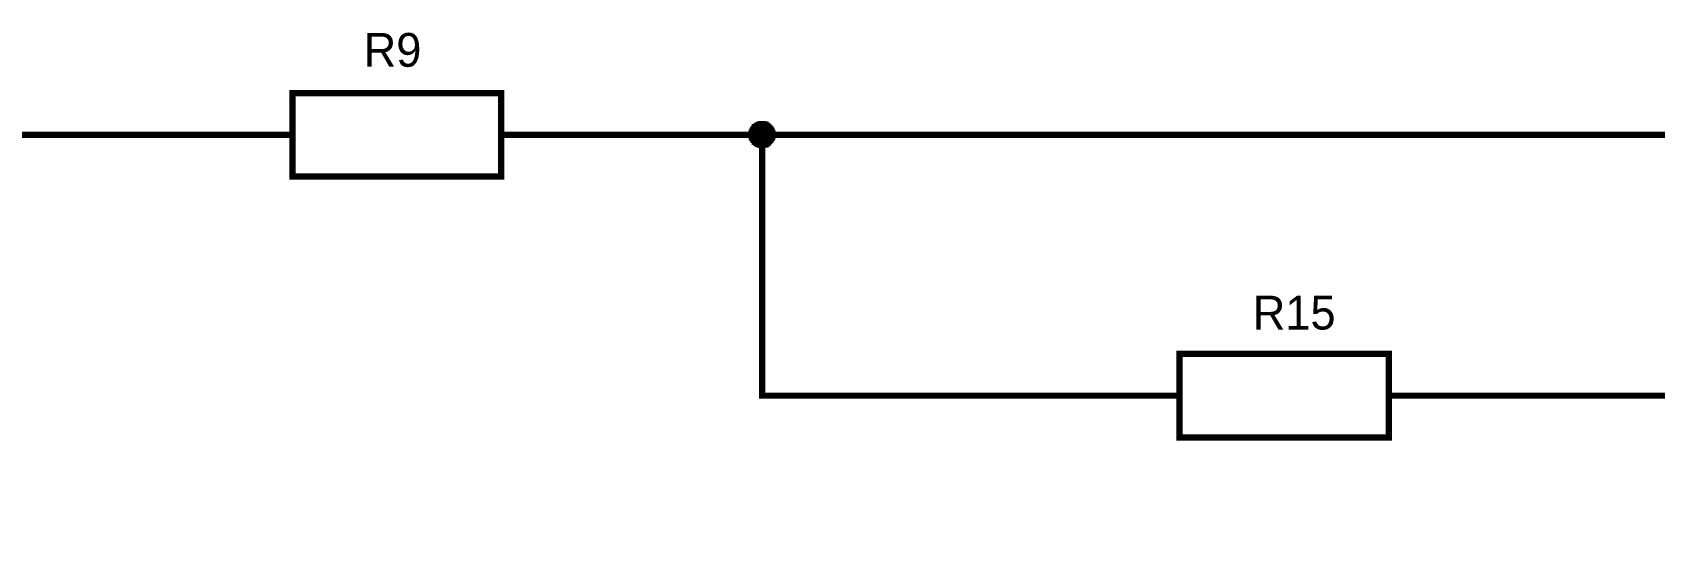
# Model space of a CAD drawing. Header units: millimetres. Extents: x 0 to 841, y 0 to 594.
# Drawn here: x 605.1 to 682.7, y 359.8 to 384.9 of the extents above; entities that cross this region are included whole.
import ezdxf

# ---------------------------------------------------------------- set-up
doc = ezdxf.new("R2010")
doc.units = ezdxf.units.MM
doc.layers.add('Sheet', color=255, linetype='Continuous')

msp = doc.modelspace()

# ---------------------------------------------------------------- linework, layer by layer
at = {"layer": 'Sheet', "const_width": 0.3}
for points in [[(617.5, 381.985), (627.494, 381.985), (627.494, 377.988), (617.5, 377.988), (617.5, 381.985)], [(659.99, 369.498), (670.006, 369.498), (670.006, 365.5), (659.99, 365.5), (659.99, 369.498)]]:
    msp.add_lwpolyline(points, close=True, dxfattribs=at)
at = {"layer": 'Sheet'}
for points, const_width in [([(615.007, 379.987), (537.573, 379.987), (537.573, 359.998), (455.018, 359.998)], 0.3), ([(617.5, 379.987), (615.007, 379.987)], 0.3), ([(627.494, 379.987), (630.009, 379.987)], 0.3), ([(657.497, 367.499), (640.003, 367.499), (640.003, 379.987), (640.003, 379.987), (630.009, 379.987)], 0.3), ([(639.486, 379.987), (639.486, 380.009), (639.486, 380.032), (639.486, 380.076), (639.486, 380.099), (639.509, 380.121), (639.509, 380.144), (639.509, 380.166), (639.531, 380.189), (639.531, 380.211), (639.553, 380.234), (639.553, 380.256), (639.576, 380.279), (639.576, 380.301), (639.598, 380.324), (639.621, 380.346), (639.643, 380.346), (639.643, 380.368), (639.666, 380.391), (639.688, 380.413), (639.711, 380.413), (639.733, 380.436), (639.756, 380.436), (639.778, 380.458), (639.8, 380.458), (639.823, 380.481), (639.845, 380.481), (639.868, 380.481), (639.89, 380.503), (639.913, 380.503), (639.958, 380.503), (639.98, 380.503), (640.003, 380.503)], 0.3), ([(639.486, 379.987), (639.486, 380.009), (639.486, 380.032), (639.486, 380.076), (639.486, 380.099), (639.509, 380.121), (639.509, 380.144), (639.509, 380.166), (639.531, 380.189), (639.531, 380.211), (639.553, 380.234), (639.553, 380.256), (639.576, 380.279), (639.576, 380.301), (639.598, 380.324), (639.621, 380.346), (639.643, 380.346), (639.643, 380.368), (639.666, 380.391), (639.688, 380.413), (639.711, 380.413), (639.733, 380.436), (639.756, 380.436), (639.778, 380.458), (639.8, 380.458), (639.823, 380.481), (639.845, 380.481), (639.868, 380.481), (639.89, 380.503), (639.913, 380.503), (639.958, 380.503), (639.98, 380.503), (640.003, 380.503)], 0.3), ([(639.486, 379.987), (639.486, 380.009), (639.486, 380.032), (639.486, 380.076), (639.486, 380.099), (639.509, 380.121), (639.509, 380.144), (639.509, 380.166), (639.531, 380.189), (639.531, 380.211), (639.553, 380.234), (639.553, 380.256), (639.576, 380.279), (639.576, 380.301), (639.598, 380.324), (639.621, 380.346), (639.643, 380.346), (639.643, 380.368), (639.666, 380.391), (639.688, 380.413), (639.711, 380.413), (639.733, 380.436), (639.756, 380.436), (639.778, 380.458), (639.8, 380.458), (639.823, 380.481), (639.845, 380.481), (639.868, 380.481), (639.89, 380.503), (639.913, 380.503), (639.958, 380.503), (639.98, 380.503), (640.003, 380.503)], 0.3), ([(639.486, 379.987), (639.486, 380.009), (639.486, 380.032), (639.486, 380.076), (639.486, 380.099), (639.509, 380.121), (639.509, 380.144), (639.509, 380.166), (639.531, 380.189), (639.531, 380.211), (639.553, 380.234), (639.553, 380.256), (639.576, 380.279), (639.576, 380.301), (639.598, 380.324), (639.621, 380.346), (639.643, 380.346), (639.643, 380.368), (639.666, 380.391), (639.688, 380.413), (639.711, 380.413), (639.733, 380.436), (639.756, 380.436), (639.778, 380.458), (639.8, 380.458), (639.823, 380.481), (639.845, 380.481), (639.868, 380.481), (639.89, 380.503), (639.913, 380.503), (639.958, 380.503), (639.98, 380.503), (640.003, 380.503)], 0.3), ([(640.003, 379.493), (639.98, 379.493), (639.958, 379.493), (639.913, 379.493), (639.89, 379.493), (639.868, 379.515), (639.845, 379.515), (639.823, 379.515), (639.8, 379.537), (639.778, 379.537), (639.756, 379.56), (639.733, 379.56), (639.711, 379.582), (639.688, 379.582), (639.666, 379.605), (639.643, 379.627), (639.643, 379.65), (639.621, 379.65), (639.598, 379.672), (639.576, 379.695), (639.576, 379.717), (639.553, 379.74), (639.553, 379.762), (639.531, 379.784), (639.531, 379.784), (639.509, 379.807), (639.509, 379.852), (639.509, 379.874), (639.486, 379.897), (639.486, 379.919), (639.486, 379.942), (639.486, 379.964), (639.486, 379.987)], 0.3), ([(639.486, 379.987), (639.486, 379.987)], 0.3), ([(640.003, 379.493), (639.98, 379.493), (639.958, 379.493), (639.913, 379.493), (639.89, 379.493), (639.868, 379.515), (639.845, 379.515), (639.823, 379.515), (639.8, 379.537), (639.778, 379.537), (639.756, 379.56), (639.733, 379.56), (639.711, 379.582), (639.688, 379.582), (639.666, 379.605), (639.643, 379.627), (639.643, 379.65), (639.621, 379.65), (639.598, 379.672), (639.576, 379.695), (639.576, 379.717), (639.553, 379.74), (639.553, 379.762), (639.531, 379.784), (639.531, 379.784), (639.509, 379.807), (639.509, 379.852), (639.509, 379.874), (639.486, 379.897), (639.486, 379.919), (639.486, 379.942), (639.486, 379.964), (639.486, 379.987)], 0.3), ([(639.486, 379.987), (639.486, 379.987)], 0.3), ([(640.003, 379.493), (639.98, 379.493), (639.958, 379.493), (639.913, 379.493), (639.89, 379.493), (639.868, 379.515), (639.845, 379.515), (639.823, 379.515), (639.8, 379.537), (639.778, 379.537), (639.756, 379.56), (639.733, 379.56), (639.711, 379.582), (639.688, 379.582), (639.666, 379.605), (639.643, 379.627), (639.643, 379.65), (639.621, 379.65), (639.598, 379.672), (639.576, 379.695), (639.576, 379.717), (639.553, 379.74), (639.553, 379.762), (639.531, 379.784), (639.531, 379.784), (639.509, 379.807), (639.509, 379.852), (639.509, 379.874), (639.486, 379.897), (639.486, 379.919), (639.486, 379.942), (639.486, 379.964), (639.486, 379.987)], 0.3), ([(639.486, 379.987), (639.486, 379.987)], 0.3), ([(640.003, 379.493), (639.98, 379.493), (639.958, 379.493), (639.913, 379.493), (639.89, 379.493), (639.868, 379.515), (639.845, 379.515), (639.823, 379.515), (639.8, 379.537), (639.778, 379.537), (639.756, 379.56), (639.733, 379.56), (639.711, 379.582), (639.688, 379.582), (639.666, 379.605), (639.643, 379.627), (639.643, 379.65), (639.621, 379.65), (639.598, 379.672), (639.576, 379.695), (639.576, 379.717), (639.553, 379.74), (639.553, 379.762), (639.531, 379.784), (639.531, 379.784), (639.509, 379.807), (639.509, 379.852), (639.509, 379.874), (639.486, 379.897), (639.486, 379.919), (639.486, 379.942), (639.486, 379.964), (639.486, 379.987)], 0.3), ([(639.486, 379.987), (639.486, 379.987)], 0.3), ([(639.486, 379.987), (639.486, 380.009), (639.486, 380.032), (639.486, 380.076), (639.486, 380.099), (639.509, 380.121), (639.509, 380.144), (639.509, 380.166), (639.531, 380.189), (639.531, 380.211), (639.553, 380.234), (639.553, 380.256), (639.576, 380.279), (639.576, 380.301), (639.598, 380.324), (639.621, 380.346), (639.643, 380.346), (639.643, 380.368), (639.666, 380.391), (639.688, 380.413), (639.711, 380.413), (639.733, 380.436), (639.756, 380.436), (639.778, 380.458), (639.8, 380.458), (639.823, 380.481), (639.845, 380.481), (639.868, 380.481), (639.89, 380.503), (639.913, 380.503), (639.958, 380.503), (639.98, 380.503), (640.003, 380.503)], 0.0991), ([(639.486, 379.987), (639.486, 380.009), (639.486, 380.032), (639.486, 380.076), (639.486, 380.099), (639.509, 380.121), (639.509, 380.144), (639.509, 380.166), (639.531, 380.189), (639.531, 380.211), (639.553, 380.234), (639.553, 380.256), (639.576, 380.279), (639.576, 380.301), (639.598, 380.324), (639.621, 380.346), (639.643, 380.346), (639.643, 380.368), (639.666, 380.391), (639.688, 380.413), (639.711, 380.413), (639.733, 380.436), (639.756, 380.436), (639.778, 380.458), (639.8, 380.458), (639.823, 380.481), (639.845, 380.481), (639.868, 380.481), (639.89, 380.503), (639.913, 380.503), (639.958, 380.503), (639.98, 380.503), (640.003, 380.503)], 0.0991), ([(639.486, 379.987), (639.486, 380.009), (639.486, 380.032), (639.486, 380.076), (639.486, 380.099), (639.509, 380.121), (639.509, 380.144), (639.509, 380.166), (639.531, 380.189), (639.531, 380.211), (639.553, 380.234), (639.553, 380.256), (639.576, 380.279), (639.576, 380.301), (639.598, 380.324), (639.621, 380.346), (639.643, 380.346), (639.643, 380.368), (639.666, 380.391), (639.688, 380.413), (639.711, 380.413), (639.733, 380.436), (639.756, 380.436), (639.778, 380.458), (639.8, 380.458), (639.823, 380.481), (639.845, 380.481), (639.868, 380.481), (639.89, 380.503), (639.913, 380.503), (639.958, 380.503), (639.98, 380.503), (640.003, 380.503)], 0.0991), ([(639.486, 379.987), (639.486, 380.009), (639.486, 380.032), (639.486, 380.076), (639.486, 380.099), (639.509, 380.121), (639.509, 380.144), (639.509, 380.166), (639.531, 380.189), (639.531, 380.211), (639.553, 380.234), (639.553, 380.256), (639.576, 380.279), (639.576, 380.301), (639.598, 380.324), (639.621, 380.346), (639.643, 380.346), (639.643, 380.368), (639.666, 380.391), (639.688, 380.413), (639.711, 380.413), (639.733, 380.436), (639.756, 380.436), (639.778, 380.458), (639.8, 380.458), (639.823, 380.481), (639.845, 380.481), (639.868, 380.481), (639.89, 380.503), (639.913, 380.503), (639.958, 380.503), (639.98, 380.503), (640.003, 380.503)], 0.0991), ([(640.003, 379.493), (639.98, 379.493), (639.958, 379.493), (639.913, 379.493), (639.89, 379.493), (639.868, 379.515), (639.845, 379.515), (639.823, 379.515), (639.8, 379.537), (639.778, 379.537), (639.756, 379.56), (639.733, 379.56), (639.711, 379.582), (639.688, 379.582), (639.666, 379.605), (639.643, 379.627), (639.643, 379.65), (639.621, 379.65), (639.598, 379.672), (639.576, 379.695), (639.576, 379.717), (639.553, 379.74), (639.553, 379.762), (639.531, 379.784), (639.531, 379.784), (639.509, 379.807), (639.509, 379.852), (639.509, 379.874), (639.486, 379.897), (639.486, 379.919), (639.486, 379.942), (639.486, 379.964), (639.486, 379.987)], 0.0991), ([(639.486, 379.987), (639.486, 379.987)], 0.0991), ([(640.003, 379.493), (639.98, 379.493), (639.958, 379.493), (639.913, 379.493), (639.89, 379.493), (639.868, 379.515), (639.845, 379.515), (639.823, 379.515), (639.8, 379.537), (639.778, 379.537), (639.756, 379.56), (639.733, 379.56), (639.711, 379.582), (639.688, 379.582), (639.666, 379.605), (639.643, 379.627), (639.643, 379.65), (639.621, 379.65), (639.598, 379.672), (639.576, 379.695), (639.576, 379.717), (639.553, 379.74), (639.553, 379.762), (639.531, 379.784), (639.531, 379.784), (639.509, 379.807), (639.509, 379.852), (639.509, 379.874), (639.486, 379.897), (639.486, 379.919), (639.486, 379.942), (639.486, 379.964), (639.486, 379.987)], 0.0991), ([(639.486, 379.987), (639.486, 379.987)], 0.0991), ([(640.003, 379.493), (639.98, 379.493), (639.958, 379.493), (639.913, 379.493), (639.89, 379.493), (639.868, 379.515), (639.845, 379.515), (639.823, 379.515), (639.8, 379.537), (639.778, 379.537), (639.756, 379.56), (639.733, 379.56), (639.711, 379.582), (639.688, 379.582), (639.666, 379.605), (639.643, 379.627), (639.643, 379.65), (639.621, 379.65), (639.598, 379.672), (639.576, 379.695), (639.576, 379.717), (639.553, 379.74), (639.553, 379.762), (639.531, 379.784), (639.531, 379.784), (639.509, 379.807), (639.509, 379.852), (639.509, 379.874), (639.486, 379.897), (639.486, 379.919), (639.486, 379.942), (639.486, 379.964), (639.486, 379.987)], 0.0991), ([(639.486, 379.987), (639.486, 379.987)], 0.0991), ([(640.003, 379.493), (639.98, 379.493), (639.958, 379.493), (639.913, 379.493), (639.89, 379.493), (639.868, 379.515), (639.845, 379.515), (639.823, 379.515), (639.8, 379.537), (639.778, 379.537), (639.756, 379.56), (639.733, 379.56), (639.711, 379.582), (639.688, 379.582), (639.666, 379.605), (639.643, 379.627), (639.643, 379.65), (639.621, 379.65), (639.598, 379.672), (639.576, 379.695), (639.576, 379.717), (639.553, 379.74), (639.553, 379.762), (639.531, 379.784), (639.531, 379.784), (639.509, 379.807), (639.509, 379.852), (639.509, 379.874), (639.486, 379.897), (639.486, 379.919), (639.486, 379.942), (639.486, 379.964), (639.486, 379.987)], 0.0991), ([(639.486, 379.987), (639.486, 379.987)], 0.0991), ([(640.003, 380.503), (640.003, 380.503)], 0.3), ([(640.003, 380.503), (640.025, 380.503), (640.048, 380.503), (640.07, 380.503), (640.092, 380.503), (640.115, 380.481), (640.137, 380.481), (640.182, 380.481), (640.182, 380.458), (640.205, 380.458), (640.227, 380.436), (640.25, 380.436), (640.272, 380.413), (640.295, 380.413), (640.317, 380.391), (640.339, 380.368), (640.362, 380.346), (640.362, 380.346), (640.384, 380.324), (640.407, 380.301), (640.407, 380.279), (640.429, 380.256), (640.429, 380.234), (640.452, 380.211), (640.452, 380.189), (640.474, 380.166), (640.474, 380.144), (640.474, 380.121), (640.497, 380.099), (640.497, 380.076), (640.497, 380.032), (640.497, 380.009), (640.497, 379.987)], 0.3), ([(640.003, 380.503), (640.003, 380.503)], 0.3), ([(640.003, 380.503), (640.025, 380.503), (640.048, 380.503), (640.07, 380.503), (640.092, 380.503), (640.115, 380.481), (640.137, 380.481), (640.182, 380.481), (640.182, 380.458), (640.205, 380.458), (640.227, 380.436), (640.25, 380.436), (640.272, 380.413), (640.295, 380.413), (640.317, 380.391), (640.339, 380.368), (640.362, 380.346), (640.362, 380.346), (640.384, 380.324), (640.407, 380.301), (640.407, 380.279), (640.429, 380.256), (640.429, 380.234), (640.452, 380.211), (640.452, 380.189), (640.474, 380.166), (640.474, 380.144), (640.474, 380.121), (640.497, 380.099), (640.497, 380.076), (640.497, 380.032), (640.497, 380.009), (640.497, 379.987)], 0.3), ([(640.003, 380.503), (640.003, 380.503)], 0.3), ([(640.003, 380.503), (640.025, 380.503), (640.048, 380.503), (640.07, 380.503), (640.092, 380.503), (640.115, 380.481), (640.137, 380.481), (640.182, 380.481), (640.182, 380.458), (640.205, 380.458), (640.227, 380.436), (640.25, 380.436), (640.272, 380.413), (640.295, 380.413), (640.317, 380.391), (640.339, 380.368), (640.362, 380.346), (640.362, 380.346), (640.384, 380.324), (640.407, 380.301), (640.407, 380.279), (640.429, 380.256), (640.429, 380.234), (640.452, 380.211), (640.452, 380.189), (640.474, 380.166), (640.474, 380.144), (640.474, 380.121), (640.497, 380.099), (640.497, 380.076), (640.497, 380.032), (640.497, 380.009), (640.497, 379.987)], 0.3), ([(640.003, 380.503), (640.003, 380.503)], 0.3), ([(640.003, 380.503), (640.025, 380.503), (640.048, 380.503), (640.07, 380.503), (640.092, 380.503), (640.115, 380.481), (640.137, 380.481), (640.182, 380.481), (640.182, 380.458), (640.205, 380.458), (640.227, 380.436), (640.25, 380.436), (640.272, 380.413), (640.295, 380.413), (640.317, 380.391), (640.339, 380.368), (640.362, 380.346), (640.362, 380.346), (640.384, 380.324), (640.407, 380.301), (640.407, 380.279), (640.429, 380.256), (640.429, 380.234), (640.452, 380.211), (640.452, 380.189), (640.474, 380.166), (640.474, 380.144), (640.474, 380.121), (640.497, 380.099), (640.497, 380.076), (640.497, 380.032), (640.497, 380.009), (640.497, 379.987)], 0.3), ([(680, 379.987), (640.003, 379.987)], 0.3), ([(640.497, 379.987), (640.497, 379.964), (640.497, 379.942), (640.497, 379.919), (640.497, 379.897), (640.474, 379.874), (640.474, 379.852), (640.474, 379.807), (640.452, 379.784), (640.452, 379.784), (640.429, 379.762), (640.429, 379.74), (640.407, 379.717), (640.407, 379.695), (640.384, 379.672), (640.362, 379.65), (640.362, 379.65), (640.339, 379.627), (640.317, 379.605), (640.295, 379.582), (640.272, 379.582), (640.25, 379.56), (640.227, 379.56), (640.205, 379.537), (640.182, 379.537), (640.182, 379.515), (640.137, 379.515), (640.115, 379.515), (640.092, 379.493), (640.07, 379.493), (640.048, 379.493), (640.025, 379.493), (640.003, 379.493)], 0.3), ([(640.497, 379.987), (640.497, 379.964), (640.497, 379.942), (640.497, 379.919), (640.497, 379.897), (640.474, 379.874), (640.474, 379.852), (640.474, 379.807), (640.452, 379.784), (640.452, 379.784), (640.429, 379.762), (640.429, 379.74), (640.407, 379.717), (640.407, 379.695), (640.384, 379.672), (640.362, 379.65), (640.362, 379.65), (640.339, 379.627), (640.317, 379.605), (640.295, 379.582), (640.272, 379.582), (640.25, 379.56), (640.227, 379.56), (640.205, 379.537), (640.182, 379.537), (640.182, 379.515), (640.137, 379.515), (640.115, 379.515), (640.092, 379.493), (640.07, 379.493), (640.048, 379.493), (640.025, 379.493), (640.003, 379.493)], 0.3), ([(640.497, 379.987), (640.497, 379.964), (640.497, 379.942), (640.497, 379.919), (640.497, 379.897), (640.474, 379.874), (640.474, 379.852), (640.474, 379.807), (640.452, 379.784), (640.452, 379.784), (640.429, 379.762), (640.429, 379.74), (640.407, 379.717), (640.407, 379.695), (640.384, 379.672), (640.362, 379.65), (640.362, 379.65), (640.339, 379.627), (640.317, 379.605), (640.295, 379.582), (640.272, 379.582), (640.25, 379.56), (640.227, 379.56), (640.205, 379.537), (640.182, 379.537), (640.182, 379.515), (640.137, 379.515), (640.115, 379.515), (640.092, 379.493), (640.07, 379.493), (640.048, 379.493), (640.025, 379.493), (640.003, 379.493)], 0.3), ([(640.497, 379.987), (640.497, 379.964), (640.497, 379.942), (640.497, 379.919), (640.497, 379.897), (640.474, 379.874), (640.474, 379.852), (640.474, 379.807), (640.452, 379.784), (640.452, 379.784), (640.429, 379.762), (640.429, 379.74), (640.407, 379.717), (640.407, 379.695), (640.384, 379.672), (640.362, 379.65), (640.362, 379.65), (640.339, 379.627), (640.317, 379.605), (640.295, 379.582), (640.272, 379.582), (640.25, 379.56), (640.227, 379.56), (640.205, 379.537), (640.182, 379.537), (640.182, 379.515), (640.137, 379.515), (640.115, 379.515), (640.092, 379.493), (640.07, 379.493), (640.048, 379.493), (640.025, 379.493), (640.003, 379.493)], 0.3), ([(640.003, 380.503), (640.003, 380.503)], 0.0991), ([(640.003, 380.503), (640.025, 380.503), (640.048, 380.503), (640.07, 380.503), (640.092, 380.503), (640.115, 380.481), (640.137, 380.481), (640.182, 380.481), (640.182, 380.458), (640.205, 380.458), (640.227, 380.436), (640.25, 380.436), (640.272, 380.413), (640.295, 380.413), (640.317, 380.391), (640.339, 380.368), (640.362, 380.346), (640.362, 380.346), (640.384, 380.324), (640.407, 380.301), (640.407, 380.279), (640.429, 380.256), (640.429, 380.234), (640.452, 380.211), (640.452, 380.189), (640.474, 380.166), (640.474, 380.144), (640.474, 380.121), (640.497, 380.099), (640.497, 380.076), (640.497, 380.032), (640.497, 380.009), (640.497, 379.987)], 0.0991), ([(640.003, 380.503), (640.003, 380.503)], 0.0991), ([(640.003, 380.503), (640.025, 380.503), (640.048, 380.503), (640.07, 380.503), (640.092, 380.503), (640.115, 380.481), (640.137, 380.481), (640.182, 380.481), (640.182, 380.458), (640.205, 380.458), (640.227, 380.436), (640.25, 380.436), (640.272, 380.413), (640.295, 380.413), (640.317, 380.391), (640.339, 380.368), (640.362, 380.346), (640.362, 380.346), (640.384, 380.324), (640.407, 380.301), (640.407, 380.279), (640.429, 380.256), (640.429, 380.234), (640.452, 380.211), (640.452, 380.189), (640.474, 380.166), (640.474, 380.144), (640.474, 380.121), (640.497, 380.099), (640.497, 380.076), (640.497, 380.032), (640.497, 380.009), (640.497, 379.987)], 0.0991), ([(640.003, 380.503), (640.003, 380.503)], 0.0991), ([(640.003, 380.503), (640.025, 380.503), (640.048, 380.503), (640.07, 380.503), (640.092, 380.503), (640.115, 380.481), (640.137, 380.481), (640.182, 380.481), (640.182, 380.458), (640.205, 380.458), (640.227, 380.436), (640.25, 380.436), (640.272, 380.413), (640.295, 380.413), (640.317, 380.391), (640.339, 380.368), (640.362, 380.346), (640.362, 380.346), (640.384, 380.324), (640.407, 380.301), (640.407, 380.279), (640.429, 380.256), (640.429, 380.234), (640.452, 380.211), (640.452, 380.189), (640.474, 380.166), (640.474, 380.144), (640.474, 380.121), (640.497, 380.099), (640.497, 380.076), (640.497, 380.032), (640.497, 380.009), (640.497, 379.987)], 0.0991), ([(640.003, 380.503), (640.003, 380.503)], 0.0991), ([(640.003, 380.503), (640.025, 380.503), (640.048, 380.503), (640.07, 380.503), (640.092, 380.503), (640.115, 380.481), (640.137, 380.481), (640.182, 380.481), (640.182, 380.458), (640.205, 380.458), (640.227, 380.436), (640.25, 380.436), (640.272, 380.413), (640.295, 380.413), (640.317, 380.391), (640.339, 380.368), (640.362, 380.346), (640.362, 380.346), (640.384, 380.324), (640.407, 380.301), (640.407, 380.279), (640.429, 380.256), (640.429, 380.234), (640.452, 380.211), (640.452, 380.189), (640.474, 380.166), (640.474, 380.144), (640.474, 380.121), (640.497, 380.099), (640.497, 380.076), (640.497, 380.032), (640.497, 380.009), (640.497, 379.987)], 0.0991), ([(640.497, 379.987), (640.497, 379.964), (640.497, 379.942), (640.497, 379.919), (640.497, 379.897), (640.474, 379.874), (640.474, 379.852), (640.474, 379.807), (640.452, 379.784), (640.452, 379.784), (640.429, 379.762), (640.429, 379.74), (640.407, 379.717), (640.407, 379.695), (640.384, 379.672), (640.362, 379.65), (640.362, 379.65), (640.339, 379.627), (640.317, 379.605), (640.295, 379.582), (640.272, 379.582), (640.25, 379.56), (640.227, 379.56), (640.205, 379.537), (640.182, 379.537), (640.182, 379.515), (640.137, 379.515), (640.115, 379.515), (640.092, 379.493), (640.07, 379.493), (640.048, 379.493), (640.025, 379.493), (640.003, 379.493)], 0.0991), ([(640.497, 379.987), (640.497, 379.964), (640.497, 379.942), (640.497, 379.919), (640.497, 379.897), (640.474, 379.874), (640.474, 379.852), (640.474, 379.807), (640.452, 379.784), (640.452, 379.784), (640.429, 379.762), (640.429, 379.74), (640.407, 379.717), (640.407, 379.695), (640.384, 379.672), (640.362, 379.65), (640.362, 379.65), (640.339, 379.627), (640.317, 379.605), (640.295, 379.582), (640.272, 379.582), (640.25, 379.56), (640.227, 379.56), (640.205, 379.537), (640.182, 379.537), (640.182, 379.515), (640.137, 379.515), (640.115, 379.515), (640.092, 379.493), (640.07, 379.493), (640.048, 379.493), (640.025, 379.493), (640.003, 379.493)], 0.0991), ([(640.497, 379.987), (640.497, 379.964), (640.497, 379.942), (640.497, 379.919), (640.497, 379.897), (640.474, 379.874), (640.474, 379.852), (640.474, 379.807), (640.452, 379.784), (640.452, 379.784), (640.429, 379.762), (640.429, 379.74), (640.407, 379.717), (640.407, 379.695), (640.384, 379.672), (640.362, 379.65), (640.362, 379.65), (640.339, 379.627), (640.317, 379.605), (640.295, 379.582), (640.272, 379.582), (640.25, 379.56), (640.227, 379.56), (640.205, 379.537), (640.182, 379.537), (640.182, 379.515), (640.137, 379.515), (640.115, 379.515), (640.092, 379.493), (640.07, 379.493), (640.048, 379.493), (640.025, 379.493), (640.003, 379.493)], 0.0991), ([(640.497, 379.987), (640.497, 379.964), (640.497, 379.942), (640.497, 379.919), (640.497, 379.897), (640.474, 379.874), (640.474, 379.852), (640.474, 379.807), (640.452, 379.784), (640.452, 379.784), (640.429, 379.762), (640.429, 379.74), (640.407, 379.717), (640.407, 379.695), (640.384, 379.672), (640.362, 379.65), (640.362, 379.65), (640.339, 379.627), (640.317, 379.605), (640.295, 379.582), (640.272, 379.582), (640.25, 379.56), (640.227, 379.56), (640.205, 379.537), (640.182, 379.537), (640.182, 379.515), (640.137, 379.515), (640.115, 379.515), (640.092, 379.493), (640.07, 379.493), (640.048, 379.493), (640.025, 379.493), (640.003, 379.493)], 0.0991), ([(640.497, 379.987), (640.497, 379.987), (640.497, 379.987), (640.497, 379.987), (640.497, 379.987), (640.497, 379.987), (640.497, 379.987), (640.497, 379.987), (640.497, 379.987), (640.497, 379.987), (640.497, 379.987), (640.497, 379.987), (640.497, 379.987), (640.497, 379.987), (640.497, 379.987), (640.497, 379.987), (640.497, 379.987), (640.497, 379.987), (640.497, 379.987), (640.497, 379.987), (640.497, 379.987), (640.497, 379.987), (640.497, 379.987), (640.497, 379.987), (640.497, 379.987), (640.497, 379.987), (640.497, 379.987), (640.497, 379.987), (640.497, 379.987), (640.497, 379.987), (640.497, 379.987), (640.497, 379.987), (640.497, 379.987)], 0.3), ([(640.497, 379.987), (640.497, 379.987)], 0.3), ([(640.497, 379.987), (640.497, 379.987), (640.497, 379.987), (640.497, 379.987), (640.497, 379.987), (640.497, 379.987), (640.497, 379.987), (640.497, 379.987), (640.497, 379.987), (640.497, 379.987), (640.497, 379.987), (640.497, 379.987), (640.497, 379.987), (640.497, 379.987), (640.497, 379.987), (640.497, 379.987), (640.497, 379.987), (640.497, 379.987), (640.497, 379.987), (640.497, 379.987), (640.497, 379.987), (640.497, 379.987), (640.497, 379.987), (640.497, 379.987), (640.497, 379.987), (640.497, 379.987), (640.497, 379.987), (640.497, 379.987), (640.497, 379.987), (640.497, 379.987), (640.497, 379.987), (640.497, 379.987), (640.497, 379.987)], 0.3), ([(640.497, 379.987), (640.497, 379.987)], 0.3), ([(640.497, 379.987), (640.497, 379.987), (640.497, 379.987), (640.497, 379.987), (640.497, 379.987), (640.497, 379.987), (640.497, 379.987), (640.497, 379.987), (640.497, 379.987), (640.497, 379.987), (640.497, 379.987), (640.497, 379.987), (640.497, 379.987), (640.497, 379.987), (640.497, 379.987), (640.497, 379.987), (640.497, 379.987), (640.497, 379.987), (640.497, 379.987), (640.497, 379.987), (640.497, 379.987), (640.497, 379.987), (640.497, 379.987), (640.497, 379.987), (640.497, 379.987), (640.497, 379.987), (640.497, 379.987), (640.497, 379.987), (640.497, 379.987), (640.497, 379.987), (640.497, 379.987), (640.497, 379.987), (640.497, 379.987)], 0.3), ([(640.497, 379.987), (640.497, 379.987)], 0.3), ([(640.497, 379.987), (640.497, 379.987), (640.497, 379.987), (640.497, 379.987), (640.497, 379.987), (640.497, 379.987), (640.497, 379.987), (640.497, 379.987), (640.497, 379.987), (640.497, 379.987), (640.497, 379.987), (640.497, 379.987), (640.497, 379.987), (640.497, 379.987), (640.497, 379.987), (640.497, 379.987), (640.497, 379.987), (640.497, 379.987), (640.497, 379.987), (640.497, 379.987), (640.497, 379.987), (640.497, 379.987), (640.497, 379.987), (640.497, 379.987), (640.497, 379.987), (640.497, 379.987), (640.497, 379.987), (640.497, 379.987), (640.497, 379.987), (640.497, 379.987), (640.497, 379.987), (640.497, 379.987), (640.497, 379.987)], 0.3), ([(640.497, 379.987), (640.497, 379.987)], 0.3), ([(640.497, 379.987), (640.497, 379.987), (640.497, 379.987), (640.497, 379.987), (640.497, 379.987), (640.497, 379.987), (640.497, 379.987), (640.497, 379.987), (640.497, 379.987), (640.497, 379.987), (640.497, 379.987), (640.497, 379.987), (640.497, 379.987), (640.497, 379.987), (640.497, 379.987), (640.497, 379.987), (640.497, 379.987), (640.497, 379.987), (640.497, 379.987), (640.497, 379.987), (640.497, 379.987), (640.497, 379.987), (640.497, 379.987), (640.497, 379.987), (640.497, 379.987), (640.497, 379.987), (640.497, 379.987), (640.497, 379.987), (640.497, 379.987), (640.497, 379.987), (640.497, 379.987), (640.497, 379.987), (640.497, 379.987)], 0.0991), ([(640.497, 379.987), (640.497, 379.987)], 0.0991), ([(640.497, 379.987), (640.497, 379.987), (640.497, 379.987), (640.497, 379.987), (640.497, 379.987), (640.497, 379.987), (640.497, 379.987), (640.497, 379.987), (640.497, 379.987), (640.497, 379.987), (640.497, 379.987), (640.497, 379.987), (640.497, 379.987), (640.497, 379.987), (640.497, 379.987), (640.497, 379.987), (640.497, 379.987), (640.497, 379.987), (640.497, 379.987), (640.497, 379.987), (640.497, 379.987), (640.497, 379.987), (640.497, 379.987), (640.497, 379.987), (640.497, 379.987), (640.497, 379.987), (640.497, 379.987), (640.497, 379.987), (640.497, 379.987), (640.497, 379.987), (640.497, 379.987), (640.497, 379.987), (640.497, 379.987)], 0.0991), ([(640.497, 379.987), (640.497, 379.987)], 0.0991), ([(640.497, 379.987), (640.497, 379.987), (640.497, 379.987), (640.497, 379.987), (640.497, 379.987), (640.497, 379.987), (640.497, 379.987), (640.497, 379.987), (640.497, 379.987), (640.497, 379.987), (640.497, 379.987), (640.497, 379.987), (640.497, 379.987), (640.497, 379.987), (640.497, 379.987), (640.497, 379.987), (640.497, 379.987), (640.497, 379.987), (640.497, 379.987), (640.497, 379.987), (640.497, 379.987), (640.497, 379.987), (640.497, 379.987), (640.497, 379.987), (640.497, 379.987), (640.497, 379.987), (640.497, 379.987), (640.497, 379.987), (640.497, 379.987), (640.497, 379.987), (640.497, 379.987), (640.497, 379.987), (640.497, 379.987)], 0.0991), ([(640.497, 379.987), (640.497, 379.987)], 0.0991), ([(640.497, 379.987), (640.497, 379.987), (640.497, 379.987), (640.497, 379.987), (640.497, 379.987), (640.497, 379.987), (640.497, 379.987), (640.497, 379.987), (640.497, 379.987), (640.497, 379.987), (640.497, 379.987), (640.497, 379.987), (640.497, 379.987), (640.497, 379.987), (640.497, 379.987), (640.497, 379.987), (640.497, 379.987), (640.497, 379.987), (640.497, 379.987), (640.497, 379.987), (640.497, 379.987), (640.497, 379.987), (640.497, 379.987), (640.497, 379.987), (640.497, 379.987), (640.497, 379.987), (640.497, 379.987), (640.497, 379.987), (640.497, 379.987), (640.497, 379.987), (640.497, 379.987), (640.497, 379.987), (640.497, 379.987)], 0.0991), ([(640.497, 379.987), (640.497, 379.987)], 0.0991), ([(683.503, 379.987), (680, 379.987)], 0.3), ([(659.99, 367.499), (657.497, 367.499)], 0.3), ([(670.006, 367.499), (672.499, 367.499)], 0.3), ([(692.487, 367.499), (672.499, 367.499)], 0.3)]:
    msp.add_lwpolyline(points, dxfattribs=dict(at, const_width=const_width))
at = {"layer": 'Sheet', "const_width": 0.508}
msp.add_lwpolyline([(639.746, 380, 1), (640.254, 380, 1)], format="xyb", close=True, dxfattribs=at)

# ---------------------------------------------------------------- texts
at = {"layer": 'Sheet'}
for s, p in [('R9', (620.913, 383.243)), ('R15', (663.493, 370.666))]:
    msp.add_text(s, height=1.6171, dxfattribs=at).set_placement(p)

doc.saveas('drawing.dxf')
